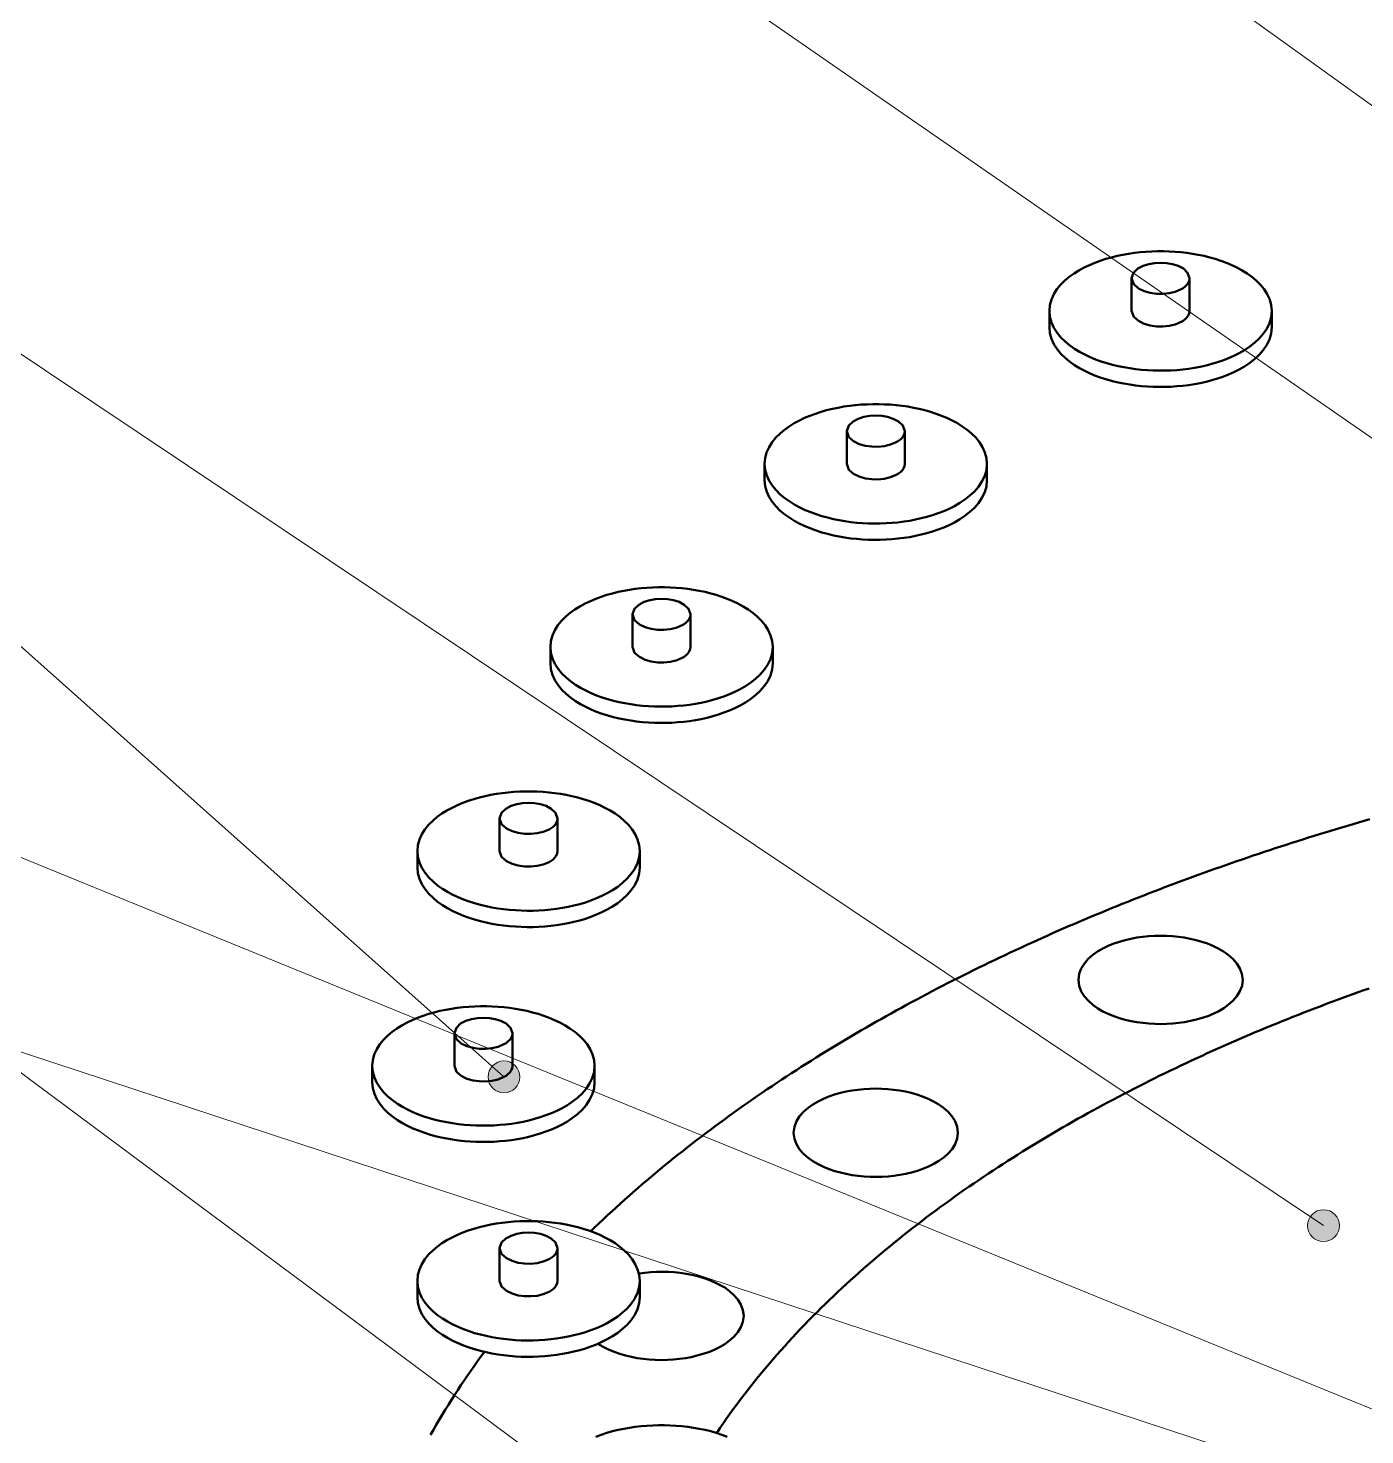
# Model space of a CAD drawing. Header units: millimetres. Extents: x 0 to 841, y 0 to 594.
# Drawn here: x 220.9 to 279.7, y 330.3 to 392.1 of the extents above; entities that cross this region are included whole.
import ezdxf

# ---------------------------------------------------------------- set-up
doc = ezdxf.new("R2010")
doc.units = ezdxf.units.MM
for name, color, linetype, lineweight in [('ACH', 7, 'CONTINUOUS', 13), ('COTA', 7, 'CONTINUOUS', 18), ('VIS', 7, 'CONTINUOUS', 50)]:
    doc.layers.add(name, color=color, linetype=linetype, lineweight=lineweight)

msp = doc.modelspace()

# ---------------------------------------------------------------- hatches: boundary and pattern name
at = {"layer": 'ACH'}
h = msp.add_hatch(color=7, dxfattribs=at)
h.dxf.hatch_style = 1
h.paths.add_polyline_path([(242.552, 346.024), (242.418, 346.435), (242.068, 346.689), (241.635, 346.689), (241.285, 346.435), (241.152, 346.024), (241.285, 345.612), (241.635, 345.358), (242.068, 345.358), (242.418, 345.612)])
h = msp.add_hatch(color=7, dxfattribs=at)
h.dxf.hatch_style = 1
h.paths.add_polyline_path([(278.575, 339.488), (278.441, 339.899), (278.091, 340.153), (277.658, 340.153), (277.308, 339.899), (277.175, 339.488), (277.308, 339.076), (277.658, 338.822), (278.091, 338.822), (278.441, 339.076)])

# ---------------------------------------------------------------- linework, layer by layer
at = {"layer": 'COTA'}
for p, q in [((325.409, 356.009), (73.246, 537.662)), ((309.73, 353.507), (73.288, 517.247)), ((241.852, 346.024), (72.987, 496.388)), ((277.875, 339.488), (73.325, 476.347)), ((262.248, 315.268), (73.211, 455.71)), ((324.508, 313.252), (73.703, 415.631)), ((326.01, 312.445), (73.8, 395.417))]:
    msp.add_line(p, q, dxfattribs=at)
for centre in [(241.852, 346.024), (277.875, 339.488)]:
    msp.add_circle(centre, 0.7, dxfattribs=at)
at = {"layer": 'VIS'}
for points in [[(275.601, 379.69), (275.577, 379.945), (275.51, 380.193), (275.404, 380.426), (275.267, 380.643), (275.104, 380.842), (274.923, 381.023), (274.726, 381.188), (274.517, 381.337), (274.299, 381.473), (274.073, 381.595), (273.842, 381.706), (273.605, 381.805), (273.364, 381.894), (273.12, 381.974), (272.873, 382.044), (272.624, 382.105), (272.372, 382.158), (272.12, 382.203), (271.865, 382.24), (271.61, 382.269), (271.355, 382.291), (271.098, 382.306), (270.842, 382.313), (270.585, 382.313), (270.328, 382.306), (270.072, 382.291), (269.816, 382.269), (269.561, 382.24), (269.307, 382.203), (269.054, 382.158), (268.803, 382.105), (268.553, 382.044), (268.306, 381.974), (268.062, 381.894), (267.821, 381.805), (267.585, 381.706), (267.353, 381.595), (267.127, 381.473), (266.909, 381.337), (266.7, 381.188), (266.504, 381.023), (266.322, 380.842), (266.16, 380.643), (266.022, 380.426), (265.916, 380.193), (265.849, 379.945), (265.826, 379.69)], [(271.988, 381.124), (271.904, 381.368), (271.715, 381.548), (271.483, 381.67), (271.233, 381.749), (270.975, 381.794), (270.713, 381.808), (270.451, 381.794), (270.193, 381.749), (269.943, 381.67), (269.712, 381.548), (269.522, 381.368), (269.438, 381.124)], [(269.438, 381.124), (269.532, 380.867), (269.738, 380.683), (269.988, 380.561), (270.256, 380.485), (270.532, 380.446), (270.81, 380.441), (271.087, 380.469), (271.358, 380.533), (271.615, 380.64)], [(269.438, 381.124), (269.438, 379.69)], [(271.615, 380.64), (271.706, 380.695), (271.792, 380.759), (271.868, 380.834), (271.931, 380.921), (271.973, 381.018), (271.988, 381.124)], [(271.988, 381.124), (271.988, 379.69)], [(265.826, 379.69), (265.849, 379.432), (265.918, 379.181), (266.026, 378.946), (266.166, 378.727), (266.332, 378.527), (266.517, 378.345), (266.717, 378.179), (266.929, 378.029), (267.15, 377.894), (267.379, 377.771), (267.614, 377.661), (267.854, 377.562), (268.098, 377.473), (268.345, 377.394), (268.596, 377.325), (268.848, 377.264), (269.103, 377.212), (269.359, 377.168), (269.616, 377.133), (269.874, 377.105), (270.133, 377.084), (270.392, 377.071), (270.652, 377.066), (270.912, 377.068), (271.171, 377.077), (271.43, 377.094), (271.689, 377.118), (271.946, 377.151), (272.203, 377.191), (272.458, 377.239), (272.712, 377.295), (272.963, 377.36), (273.212, 377.435), (273.458, 377.518), (273.7, 377.613), (273.937, 377.718), (274.169, 377.834)], [(265.826, 379.69), (265.826, 378.973)], [(269.438, 379.69), (269.532, 379.433), (269.738, 379.248), (269.988, 379.127), (270.256, 379.051), (270.532, 379.012), (270.81, 379.007), (271.087, 379.035), (271.358, 379.099), (271.615, 379.206)], [(271.615, 379.206), (271.706, 379.261), (271.792, 379.325), (271.868, 379.4), (271.931, 379.486), (271.973, 379.584), (271.988, 379.69)], [(274.169, 377.834), (274.406, 377.971), (274.633, 378.122), (274.848, 378.291), (275.048, 378.478), (275.227, 378.684), (275.38, 378.91), (275.498, 379.156), (275.574, 379.418), (275.601, 379.69)], [(275.601, 379.69), (275.601, 378.973)], [(265.826, 378.973), (265.849, 378.714), (265.918, 378.464), (266.026, 378.228), (266.166, 378.01), (266.332, 377.81), (266.517, 377.628), (266.717, 377.462), (266.929, 377.312), (267.15, 377.177), (267.379, 377.054), (267.614, 376.944), (267.854, 376.844), (268.098, 376.756), (268.345, 376.677), (268.596, 376.608), (268.848, 376.547), (269.103, 376.495), (269.359, 376.451), (269.616, 376.416), (269.874, 376.388), (270.133, 376.367), (270.392, 376.354), (270.652, 376.349), (270.912, 376.351), (271.171, 376.36), (271.43, 376.377), (271.689, 376.401), (271.946, 376.433), (272.203, 376.473), (272.458, 376.522), (272.712, 376.578), (272.963, 376.643), (273.212, 376.717), (273.458, 376.801), (273.7, 376.895), (273.937, 377), (274.169, 377.117)], [(274.169, 377.117), (274.406, 377.254), (274.633, 377.405), (274.848, 377.574), (275.048, 377.76), (275.227, 377.967), (275.38, 378.193), (275.498, 378.439), (275.574, 378.701), (275.601, 378.973)], [(263.084, 372.969), (263.061, 373.225), (262.993, 373.472), (262.887, 373.706), (262.75, 373.923), (262.588, 374.122), (262.406, 374.303), (262.209, 374.468), (262, 374.617), (261.782, 374.752), (261.557, 374.875), (261.325, 374.986), (261.088, 375.085), (260.847, 375.174), (260.603, 375.253), (260.356, 375.323), (260.107, 375.385), (259.855, 375.438), (259.603, 375.483), (259.349, 375.52), (259.093, 375.549), (258.838, 375.571), (258.581, 375.585), (258.325, 375.593), (258.068, 375.593), (257.811, 375.585), (257.555, 375.571), (257.299, 375.549), (257.044, 375.52), (256.79, 375.483), (256.537, 375.438), (256.286, 375.385), (256.036, 375.323), (255.789, 375.253), (255.545, 375.174), (255.304, 375.085), (255.068, 374.986), (254.836, 374.875), (254.61, 374.752), (254.392, 374.617), (254.183, 374.468), (253.987, 374.303), (253.805, 374.122), (253.643, 373.923), (253.505, 373.706), (253.399, 373.472), (253.332, 373.225), (253.309, 372.969)], [(259.471, 374.404), (259.387, 374.648), (259.198, 374.827), (258.966, 374.949), (258.716, 375.029), (258.458, 375.074), (258.196, 375.088), (257.934, 375.074), (257.676, 375.029), (257.426, 374.949), (257.195, 374.827), (257.005, 374.648), (256.921, 374.404)], [(256.921, 374.404), (257.015, 374.147), (257.222, 373.962), (257.471, 373.841), (257.739, 373.765), (258.015, 373.726), (258.293, 373.721), (258.57, 373.749), (258.841, 373.813), (259.098, 373.92)], [(256.921, 374.404), (256.921, 372.969)], [(259.098, 373.92), (259.19, 373.975), (259.275, 374.039), (259.351, 374.114), (259.414, 374.2), (259.456, 374.298), (259.471, 374.404)], [(259.471, 374.404), (259.471, 372.969)], [(253.309, 372.969), (253.332, 372.711), (253.401, 372.461), (253.509, 372.225), (253.649, 372.007), (253.815, 371.807), (254, 371.624), (254.2, 371.459), (254.412, 371.309), (254.633, 371.173), (254.862, 371.051), (255.097, 370.94), (255.337, 370.841), (255.581, 370.753), (255.829, 370.674), (256.079, 370.604), (256.331, 370.544), (256.586, 370.492), (256.842, 370.448), (257.099, 370.412), (257.357, 370.384), (257.616, 370.364), (257.875, 370.351), (258.135, 370.346), (258.395, 370.348), (258.654, 370.357), (258.913, 370.374), (259.172, 370.398), (259.43, 370.43), (259.686, 370.47), (259.941, 370.518), (260.195, 370.575), (260.446, 370.64), (260.695, 370.714), (260.941, 370.798), (261.183, 370.892), (261.42, 370.997), (261.652, 371.114)], [(253.309, 372.969), (253.309, 372.252)], [(256.921, 372.969), (257.015, 372.712), (257.222, 372.528), (257.471, 372.406), (257.739, 372.33), (258.015, 372.292), (258.293, 372.287), (258.57, 372.315), (258.841, 372.379), (259.098, 372.485)], [(259.098, 372.485), (259.19, 372.54), (259.275, 372.605), (259.351, 372.679), (259.414, 372.766), (259.456, 372.864), (259.471, 372.969)], [(261.652, 371.114), (261.889, 371.25), (262.116, 371.402), (262.331, 371.571), (262.531, 371.757), (262.71, 371.963), (262.863, 372.19), (262.982, 372.436), (263.057, 372.698), (263.084, 372.969)], [(263.084, 372.969), (263.084, 372.252)], [(253.309, 372.252), (253.332, 371.994), (253.401, 371.744), (253.509, 371.508), (253.649, 371.29), (253.815, 371.09), (254, 370.907), (254.2, 370.742), (254.412, 370.592), (254.633, 370.456), (254.862, 370.334), (255.097, 370.223), (255.337, 370.124), (255.581, 370.036), (255.829, 369.957), (256.079, 369.887), (256.331, 369.827), (256.586, 369.775), (256.842, 369.731), (257.099, 369.695), (257.357, 369.667), (257.616, 369.647), (257.875, 369.634), (258.135, 369.629), (258.395, 369.63), (258.654, 369.64), (258.913, 369.657), (259.172, 369.681), (259.43, 369.713), (259.686, 369.753), (259.941, 369.801), (260.195, 369.858), (260.446, 369.923), (260.695, 369.997), (260.941, 370.081), (261.183, 370.175), (261.42, 370.28), (261.652, 370.397)], [(261.652, 370.397), (261.889, 370.533), (262.116, 370.685), (262.331, 370.854), (262.531, 371.04), (262.71, 371.246), (262.863, 371.473), (262.982, 371.719), (263.057, 371.981), (263.084, 372.252)], [(253.666, 364.922), (253.643, 365.178), (253.575, 365.425), (253.469, 365.659), (253.332, 365.876), (253.17, 366.074), (252.988, 366.256), (252.791, 366.42), (252.582, 366.57), (252.364, 366.705), (252.139, 366.828), (251.907, 366.938), (251.67, 367.038), (251.429, 367.127), (251.185, 367.206), (250.938, 367.276), (250.689, 367.338), (250.438, 367.391), (250.185, 367.435), (249.931, 367.472), (249.676, 367.502), (249.42, 367.524), (249.163, 367.538), (248.907, 367.545), (248.65, 367.545), (248.393, 367.538), (248.137, 367.524), (247.881, 367.502), (247.626, 367.472), (247.372, 367.435), (247.119, 367.391), (246.868, 367.338), (246.619, 367.276), (246.372, 367.206), (246.127, 367.127), (245.887, 367.038), (245.65, 366.938), (245.418, 366.828), (245.192, 366.705), (244.974, 366.57), (244.766, 366.42), (244.569, 366.256), (244.387, 366.074), (244.225, 365.876), (244.087, 365.659), (243.981, 365.425), (243.914, 365.178), (243.891, 364.922)], [(250.053, 366.357), (249.97, 366.601), (249.78, 366.78), (249.548, 366.902), (249.299, 366.982), (249.04, 367.026), (248.778, 367.041), (248.517, 367.026), (248.258, 366.982), (248.008, 366.902), (247.777, 366.78), (247.587, 366.601), (247.503, 366.357)], [(247.503, 366.357), (247.597, 366.099), (247.804, 365.915), (248.054, 365.793), (248.321, 365.717), (248.597, 365.679), (248.875, 365.674), (249.152, 365.702), (249.423, 365.766), (249.68, 365.872)], [(247.503, 366.357), (247.503, 364.922)], [(249.68, 365.872), (249.772, 365.927), (249.857, 365.992), (249.933, 366.067), (249.996, 366.153), (250.038, 366.251), (250.053, 366.357)], [(250.053, 366.357), (250.053, 364.922)], [(243.891, 364.922), (243.915, 364.664), (243.983, 364.414), (244.092, 364.178), (244.232, 363.96), (244.397, 363.76), (244.582, 363.577), (244.782, 363.412), (244.994, 363.262), (245.215, 363.126), (245.444, 363.004), (245.679, 362.893), (245.919, 362.794), (246.163, 362.705), (246.411, 362.627), (246.661, 362.557), (246.913, 362.497), (247.168, 362.445), (247.424, 362.401), (247.681, 362.365), (247.939, 362.337), (248.198, 362.317), (248.458, 362.304), (248.717, 362.298), (248.977, 362.3), (249.236, 362.31), (249.495, 362.327), (249.754, 362.351), (250.012, 362.383), (250.268, 362.423), (250.523, 362.471), (250.777, 362.528), (251.028, 362.593), (251.277, 362.667), (251.523, 362.751), (251.765, 362.845), (252.002, 362.95), (252.234, 363.067)], [(243.891, 364.922), (243.891, 364.205)], [(247.503, 364.922), (247.597, 364.665), (247.804, 364.481), (248.054, 364.359), (248.321, 364.283), (248.597, 364.245), (248.875, 364.24), (249.152, 364.268), (249.423, 364.332), (249.68, 364.438)], [(249.68, 364.438), (249.772, 364.493), (249.857, 364.557), (249.933, 364.632), (249.996, 364.719), (250.038, 364.817), (250.053, 364.922)], [(252.234, 363.067), (252.471, 363.203), (252.698, 363.355), (252.914, 363.523), (253.113, 363.71), (253.292, 363.916), (253.445, 364.143), (253.564, 364.389), (253.64, 364.651), (253.666, 364.922)], [(253.666, 364.922), (253.666, 364.205)], [(243.891, 364.205), (243.915, 363.947), (243.983, 363.697), (244.092, 363.461), (244.232, 363.243), (244.397, 363.042), (244.582, 362.86), (244.782, 362.695), (244.994, 362.545), (245.215, 362.409), (245.444, 362.287), (245.679, 362.176), (245.919, 362.077), (246.163, 361.988), (246.411, 361.91), (246.661, 361.84), (246.913, 361.78), (247.168, 361.728), (247.424, 361.684), (247.681, 361.648), (247.939, 361.62), (248.198, 361.6), (248.458, 361.587), (248.717, 361.581), (248.977, 361.583), (249.236, 361.593), (249.495, 361.61), (249.754, 361.634), (250.012, 361.666), (250.268, 361.706), (250.523, 361.754), (250.777, 361.811), (251.028, 361.876), (251.277, 361.95), (251.523, 362.034), (251.765, 362.128), (252.002, 362.233), (252.234, 362.35)], [(252.234, 362.35), (252.471, 362.486), (252.698, 362.638), (252.914, 362.806), (253.113, 362.993), (253.292, 363.199), (253.445, 363.425), (253.564, 363.671), (253.64, 363.934), (253.666, 364.205)], [(247.819, 355.952), (247.796, 356.207), (247.729, 356.455), (247.623, 356.688), (247.486, 356.905), (247.323, 357.104), (247.142, 357.285), (246.945, 357.45), (246.736, 357.599), (246.518, 357.735), (246.292, 357.857), (246.06, 357.968), (245.824, 358.067), (245.583, 358.156), (245.339, 358.236), (245.092, 358.306), (244.842, 358.367), (244.591, 358.42), (244.338, 358.465), (244.084, 358.502), (243.829, 358.531), (243.573, 358.553), (243.317, 358.568), (243.06, 358.575), (242.804, 358.575), (242.547, 358.568), (242.291, 358.553), (242.035, 358.531), (241.78, 358.502), (241.526, 358.465), (241.273, 358.42), (241.021, 358.367), (240.772, 358.306), (240.525, 358.236), (240.281, 358.156), (240.04, 358.067), (239.803, 357.968), (239.572, 357.857), (239.346, 357.735), (239.128, 357.599), (238.919, 357.45), (238.722, 357.285), (238.541, 357.104), (238.378, 356.905), (238.241, 356.688), (238.135, 356.455), (238.068, 356.207), (238.044, 355.952)], [(244.207, 357.386), (244.123, 357.63), (243.934, 357.81), (243.702, 357.932), (243.452, 358.011), (243.194, 358.056), (242.932, 358.07), (242.67, 358.056), (242.412, 358.011), (242.162, 357.932), (241.93, 357.81), (241.741, 357.63), (241.657, 357.386)], [(241.657, 357.386), (241.75, 357.129), (241.957, 356.945), (242.207, 356.823), (242.475, 356.747), (242.751, 356.708), (243.029, 356.703), (243.306, 356.731), (243.577, 356.795), (243.834, 356.902)], [(241.657, 357.386), (241.657, 355.952)], [(243.834, 356.902), (243.925, 356.957), (244.011, 357.021), (244.087, 357.096), (244.149, 357.183), (244.192, 357.28), (244.207, 357.386)], [(244.207, 357.386), (244.207, 355.952)], [(279.91, 357.348), (279.664, 357.277), (279.419, 357.206), (279.174, 357.134), (278.928, 357.061), (278.683, 356.989), (278.439, 356.915), (278.194, 356.841), (277.949, 356.767), (277.705, 356.692), (277.461, 356.616), (277.217, 356.54), (276.973, 356.464), (276.729, 356.387), (276.486, 356.309), (276.242, 356.231), (275.999, 356.152), (275.756, 356.073), (275.513, 355.993), (275.27, 355.913), (275.028, 355.832), (274.786, 355.75), (274.543, 355.668), (274.301, 355.586), (274.06, 355.503), (273.818, 355.419), (273.577, 355.335), (273.336, 355.25), (273.095, 355.165), (272.854, 355.079), (272.613, 354.993), (272.373, 354.906), (272.133, 354.818), (271.893, 354.73), (271.653, 354.641), (271.413, 354.552), (271.174, 354.462), (270.935, 354.372), (270.696, 354.281), (270.458, 354.189), (270.219, 354.097), (269.981, 354.004), (269.743, 353.911), (269.505, 353.817), (269.268, 353.723), (269.03, 353.628), (268.793, 353.532), (268.557, 353.436), (268.32, 353.339), (268.084, 353.241), (267.848, 353.143), (267.612, 353.044), (267.376, 352.945), (267.141, 352.845), (266.906, 352.744), (266.671, 352.643), (266.437, 352.541), (266.203, 352.439), (265.969, 352.336), (265.735, 352.232), (265.502, 352.128), (265.268, 352.023), (265.036, 351.917), (264.803, 351.811), (264.571, 351.704), (264.339, 351.597), (264.107, 351.489), (263.876, 351.38), (263.645, 351.271), (263.414, 351.16), (263.184, 351.05), (262.954, 350.938), (262.724, 350.826), (262.495, 350.713), (262.266, 350.6), (262.037, 350.486), (261.808, 350.371), (261.58, 350.256), (261.353, 350.14), (261.125, 350.023), (260.898, 349.905), (260.672, 349.787), (260.445, 349.668), (260.219, 349.549), (259.994, 349.428), (259.769, 349.307), (259.544, 349.186), (259.319, 349.063), (259.095, 348.94), (258.872, 348.817), (258.648, 348.692), (258.426, 348.567), (258.203, 348.441), (257.981, 348.314), (257.759, 348.187), (257.538, 348.059), (257.318, 347.93), (257.097, 347.8), (256.877, 347.67), (256.658, 347.538), (256.439, 347.407), (256.22, 347.274), (256.002, 347.14), (255.785, 347.006), (255.568, 346.871), (255.351, 346.736), (255.135, 346.599), (254.919, 346.462), (254.704, 346.324), (254.489, 346.185), (254.275, 346.045), (254.062, 345.905), (253.849, 345.764), (253.636, 345.622), (253.424, 345.479), (253.213, 345.335), (253.002, 345.191), (252.791, 345.046), (252.582, 344.9), (252.372, 344.753), (252.164, 344.605), (251.956, 344.456), (251.748, 344.307), (251.541, 344.157), (251.335, 344.006), (251.13, 343.854), (250.925, 343.701), (250.72, 343.547), (250.517, 343.393), (250.314, 343.237), (250.111, 343.081), (249.91, 342.924), (249.709, 342.766), (249.509, 342.607), (249.309, 342.448), (249.11, 342.287), (248.912, 342.125), (248.715, 341.963), (248.518, 341.8), (248.322, 341.635), (248.127, 341.47), (247.933, 341.304), (247.739, 341.137), (247.546, 340.969), (247.354, 340.801), (247.163, 340.631), (246.973, 340.46), (246.783, 340.288), (246.595, 340.116), (246.407, 339.942), (246.22, 339.768), (246.034, 339.593), (245.849, 339.416), (245.665, 339.239)], [(238.044, 355.952), (238.068, 355.694), (238.137, 355.443), (238.245, 355.208), (238.385, 354.989), (238.55, 354.789), (238.735, 354.607), (238.935, 354.441), (239.147, 354.291), (239.369, 354.156), (239.598, 354.033), (239.833, 353.923), (240.073, 353.824), (240.317, 353.735), (240.564, 353.656), (240.814, 353.587), (241.067, 353.526), (241.321, 353.474), (241.577, 353.43), (241.835, 353.395), (242.093, 353.367), (242.352, 353.346), (242.611, 353.333), (242.871, 353.328), (243.13, 353.33), (243.39, 353.339), (243.649, 353.356), (243.908, 353.38), (244.165, 353.413), (244.422, 353.453), (244.677, 353.501), (244.93, 353.557), (245.182, 353.622), (245.431, 353.697), (245.676, 353.78), (245.918, 353.875), (246.156, 353.98), (246.388, 354.096)], [(238.044, 355.952), (238.044, 355.235)], [(241.657, 355.952), (241.75, 355.695), (241.957, 355.51), (242.207, 355.389), (242.475, 355.313), (242.751, 355.274), (243.029, 355.269), (243.306, 355.297), (243.577, 355.361), (243.834, 355.468)], [(243.834, 355.468), (243.925, 355.523), (244.011, 355.587), (244.087, 355.662), (244.149, 355.748), (244.192, 355.846), (244.207, 355.952)], [(246.388, 354.096), (246.625, 354.233), (246.852, 354.384), (247.067, 354.553), (247.267, 354.739), (247.446, 354.946), (247.599, 355.172), (247.717, 355.418), (247.793, 355.68), (247.819, 355.952)], [(247.819, 355.952), (247.819, 355.235)], [(238.044, 355.235), (238.068, 354.976), (238.137, 354.726), (238.245, 354.49), (238.385, 354.272), (238.55, 354.072), (238.735, 353.89), (238.935, 353.724), (239.147, 353.574), (239.369, 353.439), (239.598, 353.316), (239.833, 353.206), (240.073, 353.106), (240.317, 353.018), (240.564, 352.939), (240.814, 352.87), (241.067, 352.809), (241.321, 352.757), (241.577, 352.713), (241.835, 352.678), (242.093, 352.65), (242.352, 352.629), (242.611, 352.616), (242.871, 352.611), (243.13, 352.613), (243.39, 352.622), (243.649, 352.639), (243.908, 352.663), (244.165, 352.695), (244.422, 352.735), (244.677, 352.784), (244.93, 352.84), (245.182, 352.905), (245.431, 352.979), (245.676, 353.063), (245.918, 353.157), (246.156, 353.262), (246.388, 353.379)], [(246.388, 353.379), (246.625, 353.516), (246.852, 353.667), (247.067, 353.836), (247.267, 354.022), (247.446, 354.229), (247.599, 354.455), (247.717, 354.701), (247.793, 354.963), (247.819, 355.235)], [(267.101, 350.289), (267.133, 350.548), (267.225, 350.793), (267.364, 351.016), (267.537, 351.213), (267.734, 351.386), (267.948, 351.537), (268.175, 351.669), (268.411, 351.783), (268.654, 351.882), (268.902, 351.967), (269.155, 352.038), (269.41, 352.098), (269.668, 352.145), (269.928, 352.182), (270.189, 352.208), (270.451, 352.223), (270.713, 352.228), (270.975, 352.223), (271.237, 352.208), (271.498, 352.182), (271.758, 352.145), (272.016, 352.098), (272.272, 352.038), (272.524, 351.967), (272.772, 351.882), (273.015, 351.783), (273.251, 351.669), (273.478, 351.537), (273.692, 351.386), (273.889, 351.213), (274.062, 351.016), (274.201, 350.793), (274.293, 350.548), (274.326, 350.289)], [(274.326, 350.289), (274.293, 350.548), (274.201, 350.793), (274.062, 351.016), (273.889, 351.213), (273.692, 351.386), (273.478, 351.537), (273.251, 351.669), (273.015, 351.783), (272.772, 351.882), (272.524, 351.967), (272.272, 352.038), (272.016, 352.098), (271.758, 352.145), (271.498, 352.182), (271.237, 352.208), (270.975, 352.223), (270.713, 352.228), (270.451, 352.223), (270.189, 352.208), (269.928, 352.182), (269.668, 352.145), (269.41, 352.098), (269.155, 352.038), (268.902, 351.967), (268.654, 351.882), (268.411, 351.783), (268.175, 351.669), (267.948, 351.537), (267.734, 351.386), (267.537, 351.213), (267.364, 351.016), (267.225, 350.793), (267.133, 350.548), (267.101, 350.289)], [(273.268, 348.917), (273.032, 348.801), (272.788, 348.701), (272.54, 348.615), (272.287, 348.543), (272.031, 348.483), (271.772, 348.434), (271.512, 348.397), (271.25, 348.371), (270.988, 348.355), (270.725, 348.349), (270.462, 348.354), (270.199, 348.369), (269.937, 348.394), (269.677, 348.431), (269.418, 348.478), (269.162, 348.537), (268.909, 348.608), (268.66, 348.693), (268.416, 348.792), (268.179, 348.906), (267.952, 349.038), (267.737, 349.189), (267.539, 349.363), (267.365, 349.56), (267.226, 349.783), (267.133, 350.028), (267.101, 350.289)], [(267.101, 350.289), (267.133, 350.028), (267.226, 349.783), (267.365, 349.56), (267.539, 349.363), (267.737, 349.189), (267.952, 349.038), (268.179, 348.906), (268.416, 348.792), (268.66, 348.693), (268.909, 348.608), (269.162, 348.537), (269.418, 348.478), (269.677, 348.431), (269.937, 348.394), (270.199, 348.369), (270.462, 348.354), (270.725, 348.349), (270.988, 348.355), (271.25, 348.371), (271.512, 348.397), (271.772, 348.434), (272.031, 348.483), (272.287, 348.543), (272.54, 348.615), (272.788, 348.701), (273.032, 348.801), (273.268, 348.917)], [(267.101, 350.289), (267.101, 350.289)], [(274.326, 350.289), (274.294, 350.031), (274.203, 349.788), (274.067, 349.568), (273.897, 349.372), (273.703, 349.2), (273.491, 349.049), (273.268, 348.917)], [(273.268, 348.917), (273.491, 349.049), (273.703, 349.2), (273.897, 349.372), (274.067, 349.568), (274.203, 349.788), (274.294, 350.031), (274.326, 350.289)], [(279.885, 349.916), (279.644, 349.831), (279.403, 349.745), (279.162, 349.658), (278.922, 349.571), (278.682, 349.483), (278.442, 349.394), (278.203, 349.305), (277.963, 349.215), (277.724, 349.124), (277.485, 349.033), (277.247, 348.941), (277.009, 348.848), (276.771, 348.755), (276.533, 348.661), (276.295, 348.566), (276.058, 348.471), (275.821, 348.375), (275.585, 348.278), (275.348, 348.181), (275.112, 348.083), (274.877, 347.984), (274.641, 347.884), (274.406, 347.784), (274.171, 347.683), (273.937, 347.581), (273.702, 347.478), (273.468, 347.375), (273.235, 347.271), (273.002, 347.167), (272.769, 347.061), (272.536, 346.955), (272.304, 346.848), (272.072, 346.741), (271.84, 346.632), (271.609, 346.523), (271.378, 346.413), (271.148, 346.302), (270.918, 346.191), (270.688, 346.079), (270.459, 345.966), (270.23, 345.852), (270.001, 345.737), (269.773, 345.622), (269.545, 345.506), (269.318, 345.389), (269.091, 345.271), (268.865, 345.153), (268.639, 345.033), (268.413, 344.913), (268.188, 344.792), (267.963, 344.67), (267.739, 344.548), (267.515, 344.424), (267.291, 344.3), (267.068, 344.175), (266.846, 344.049), (266.624, 343.922), (266.402, 343.795), (266.181, 343.666), (265.961, 343.537), (265.741, 343.406), (265.521, 343.275), (265.302, 343.143), (265.084, 343.01), (264.866, 342.877), (264.649, 342.742), (264.432, 342.606), (264.216, 342.47), (264, 342.333), (263.785, 342.194), (263.571, 342.055), (263.357, 341.915), (263.144, 341.774), (262.931, 341.632), (262.719, 341.489), (262.508, 341.346), (262.297, 341.201), (262.087, 341.055), (261.877, 340.908), (261.669, 340.761), (261.461, 340.612), (261.253, 340.463), (261.047, 340.312), (260.841, 340.16), (260.636, 340.008), (260.431, 339.854), (260.228, 339.7), (260.025, 339.544), (259.823, 339.388), (259.621, 339.23), (259.421, 339.072), (259.221, 338.912), (259.022, 338.751), (258.824, 338.59), (258.627, 338.427), (258.431, 338.263), (258.235, 338.098), (258.041, 337.932), (257.847, 337.766), (257.654, 337.597), (257.463, 337.428), (257.272, 337.258), (257.082, 337.087), (256.893, 336.915), (256.705, 336.741), (256.519, 336.566), (256.333, 336.391), (256.148, 336.214), (255.965, 336.036), (255.782, 335.857), (255.601, 335.677), (255.421, 335.496), (255.242, 335.313), (255.064, 335.129), (254.887, 334.945), (254.711, 334.759), (254.537, 334.572), (254.364, 334.384), (254.192, 334.194), (254.022, 334.004), (253.853, 333.812), (253.685, 333.619), (253.519, 333.425), (253.353, 333.23), (253.19, 333.033), (253.028, 332.836), (252.867, 332.637), (252.708, 332.437), (252.55, 332.236), (252.394, 332.034), (252.239, 331.83), (252.086, 331.625), (251.934, 331.419), (251.784, 331.212), (251.636, 331.004), (251.49, 330.794), (251.345, 330.584), (251.202, 330.372)], [(279.885, 349.916), (279.644, 349.831), (279.403, 349.745), (279.162, 349.658), (278.922, 349.571), (278.682, 349.483), (278.442, 349.394), (278.203, 349.305), (277.963, 349.215), (277.724, 349.124), (277.485, 349.033), (277.247, 348.941), (277.009, 348.848), (276.771, 348.755), (276.533, 348.661), (276.295, 348.566), (276.058, 348.471), (275.821, 348.375), (275.585, 348.278), (275.348, 348.181), (275.112, 348.083), (274.877, 347.984), (274.641, 347.884), (274.406, 347.784), (274.171, 347.683), (273.937, 347.581), (273.702, 347.478), (273.468, 347.375), (273.235, 347.271), (273.002, 347.167), (272.769, 347.061), (272.536, 346.955), (272.304, 346.848), (272.072, 346.741), (271.84, 346.632), (271.609, 346.523), (271.378, 346.413), (271.148, 346.302), (270.918, 346.191), (270.688, 346.079), (270.459, 345.966), (270.23, 345.852), (270.001, 345.737), (269.773, 345.622), (269.545, 345.506), (269.318, 345.389), (269.091, 345.271), (268.865, 345.153), (268.639, 345.033), (268.413, 344.913), (268.188, 344.792), (267.963, 344.67), (267.739, 344.548), (267.515, 344.424), (267.291, 344.3), (267.068, 344.175), (266.846, 344.049), (266.624, 343.922), (266.402, 343.795), (266.181, 343.666), (265.961, 343.537), (265.741, 343.406), (265.521, 343.275), (265.302, 343.143), (265.084, 343.01), (264.866, 342.877), (264.649, 342.742), (264.432, 342.606), (264.216, 342.47), (264, 342.333), (263.785, 342.194), (263.571, 342.055), (263.357, 341.915), (263.144, 341.774), (262.931, 341.632), (262.719, 341.489), (262.508, 341.346), (262.297, 341.201), (262.087, 341.055), (261.877, 340.908), (261.669, 340.761), (261.461, 340.612), (261.253, 340.463), (261.047, 340.312), (260.841, 340.16), (260.636, 340.008), (260.431, 339.854), (260.228, 339.7), (260.025, 339.544), (259.823, 339.388), (259.621, 339.23), (259.421, 339.072), (259.221, 338.912), (259.022, 338.751), (258.824, 338.59), (258.627, 338.427), (258.431, 338.263), (258.235, 338.098), (258.041, 337.932), (257.847, 337.766), (257.654, 337.597), (257.463, 337.428), (257.272, 337.258), (257.082, 337.087), (256.893, 336.915), (256.705, 336.741), (256.519, 336.566), (256.333, 336.391), (256.148, 336.214), (255.965, 336.036), (255.782, 335.857), (255.601, 335.677), (255.421, 335.496), (255.242, 335.313), (255.064, 335.129), (254.887, 334.945), (254.711, 334.759), (254.537, 334.572), (254.364, 334.384), (254.192, 334.194), (254.022, 334.004), (253.853, 333.812), (253.685, 333.619), (253.519, 333.425), (253.353, 333.23), (253.19, 333.033), (253.028, 332.836), (252.867, 332.637), (252.708, 332.437), (252.55, 332.236), (252.394, 332.034), (252.239, 331.83), (252.086, 331.625), (251.934, 331.419), (251.784, 331.212), (251.636, 331.004), (251.49, 330.794), (251.345, 330.584), (251.202, 330.372)], [(245.837, 346.508), (245.814, 346.763), (245.747, 347.01), (245.641, 347.244), (245.504, 347.461), (245.341, 347.66), (245.16, 347.841), (244.963, 348.006), (244.754, 348.155), (244.536, 348.291), (244.31, 348.413), (244.079, 348.524), (243.842, 348.623), (243.601, 348.712), (243.357, 348.791), (243.11, 348.862), (242.86, 348.923), (242.609, 348.976), (242.356, 349.021), (242.102, 349.058), (241.847, 349.087), (241.591, 349.109), (241.335, 349.124), (241.078, 349.131), (240.822, 349.131), (240.565, 349.124), (240.309, 349.109), (240.053, 349.087), (239.798, 349.058), (239.544, 349.021), (239.291, 348.976), (239.04, 348.923), (238.79, 348.862), (238.543, 348.791), (238.299, 348.712), (238.058, 348.623), (237.821, 348.524), (237.59, 348.413), (237.364, 348.291), (237.146, 348.155), (236.937, 348.006), (236.74, 347.841), (236.559, 347.66), (236.396, 347.461), (236.259, 347.244), (236.153, 347.01), (236.086, 346.763), (236.062, 346.508)], [(242.225, 347.942), (242.141, 348.186), (241.952, 348.365), (241.72, 348.487), (241.47, 348.567), (241.212, 348.612), (240.95, 348.626), (240.688, 348.612), (240.43, 348.567), (240.18, 348.487), (239.948, 348.365), (239.759, 348.186), (239.675, 347.942)], [(239.675, 347.942), (239.768, 347.685), (239.975, 347.5), (240.225, 347.379), (240.493, 347.303), (240.769, 347.264), (241.047, 347.259), (241.324, 347.287), (241.595, 347.351), (241.852, 347.458)], [(239.675, 347.942), (239.675, 346.508)], [(241.852, 347.458), (241.943, 347.513), (242.029, 347.577), (242.105, 347.652), (242.167, 347.738), (242.21, 347.836), (242.225, 347.942)], [(242.225, 347.942), (242.225, 346.508)], [(236.062, 346.508), (236.086, 346.249), (236.155, 345.999), (236.263, 345.763), (236.403, 345.545), (236.569, 345.345), (236.753, 345.163), (236.953, 344.997), (237.165, 344.847), (237.387, 344.712), (237.616, 344.589), (237.851, 344.479), (238.091, 344.379), (238.335, 344.291), (238.582, 344.212), (238.833, 344.143), (239.085, 344.082), (239.34, 344.03), (239.595, 343.986), (239.853, 343.951), (240.111, 343.923), (240.37, 343.902), (240.629, 343.889), (240.889, 343.884), (241.148, 343.886), (241.408, 343.895), (241.667, 343.912), (241.926, 343.936), (242.183, 343.968), (242.44, 344.008), (242.695, 344.057), (242.949, 344.113), (243.2, 344.178), (243.449, 344.252), (243.694, 344.336), (243.937, 344.43), (244.174, 344.535), (244.406, 344.652)], [(236.062, 346.508), (236.062, 345.791)], [(239.675, 346.508), (239.768, 346.25), (239.975, 346.066), (240.225, 345.944), (240.493, 345.869), (240.769, 345.83), (241.047, 345.825), (241.324, 345.853), (241.595, 345.917), (241.852, 346.024)], [(241.852, 346.024), (241.943, 346.078), (242.029, 346.143), (242.105, 346.218), (242.167, 346.304), (242.21, 346.402), (242.225, 346.508)], [(244.406, 344.652), (244.643, 344.789), (244.87, 344.94), (245.085, 345.109), (245.285, 345.295), (245.464, 345.501), (245.617, 345.728), (245.735, 345.974), (245.811, 346.236), (245.837, 346.508)], [(245.837, 346.508), (245.837, 345.791)], [(236.062, 345.791), (236.086, 345.532), (236.155, 345.282), (236.263, 345.046), (236.403, 344.828), (236.569, 344.628), (236.753, 344.445), (236.953, 344.28), (237.165, 344.13), (237.387, 343.994), (237.616, 343.872), (237.851, 343.761), (238.091, 343.662), (238.335, 343.574), (238.582, 343.495), (238.833, 343.425), (239.085, 343.365), (239.34, 343.313), (239.595, 343.269), (239.853, 343.233), (240.111, 343.205), (240.37, 343.185), (240.629, 343.172), (240.889, 343.167), (241.148, 343.169), (241.408, 343.178), (241.667, 343.195), (241.926, 343.219), (242.183, 343.251), (242.44, 343.291), (242.695, 343.339), (242.949, 343.396), (243.2, 343.461), (243.449, 343.535), (243.694, 343.619), (243.937, 343.713), (244.174, 343.818), (244.406, 343.935)], [(244.406, 343.935), (244.643, 344.071), (244.87, 344.223), (245.085, 344.392), (245.285, 344.578), (245.464, 344.784), (245.617, 345.011), (245.735, 345.257), (245.811, 345.519), (245.837, 345.791)], [(254.584, 343.568), (254.616, 343.828), (254.708, 344.073), (254.847, 344.295), (255.02, 344.492), (255.217, 344.665), (255.431, 344.817), (255.658, 344.948), (255.894, 345.063), (256.137, 345.162), (256.385, 345.247), (256.638, 345.318), (256.893, 345.377), (257.151, 345.425), (257.411, 345.461), (257.672, 345.487), (257.934, 345.503), (258.196, 345.508), (258.459, 345.503), (258.72, 345.487), (258.981, 345.461), (259.241, 345.425), (259.499, 345.377), (259.755, 345.318), (260.007, 345.247), (260.255, 345.162), (260.498, 345.063), (260.734, 344.948), (260.961, 344.817), (261.175, 344.665), (261.372, 344.492), (261.545, 344.295), (261.684, 344.073), (261.776, 343.828), (261.809, 343.568)], [(261.809, 343.568), (261.776, 343.828), (261.684, 344.073), (261.545, 344.295), (261.372, 344.492), (261.175, 344.665), (260.961, 344.817), (260.734, 344.948), (260.498, 345.063), (260.255, 345.162), (260.007, 345.247), (259.755, 345.318), (259.499, 345.377), (259.241, 345.425), (258.981, 345.461), (258.72, 345.487), (258.459, 345.503), (258.196, 345.508), (257.934, 345.503), (257.672, 345.487), (257.411, 345.461), (257.151, 345.425), (256.893, 345.377), (256.638, 345.318), (256.385, 345.247), (256.137, 345.162), (255.894, 345.063), (255.658, 344.948), (255.431, 344.817), (255.217, 344.665), (255.02, 344.492), (254.847, 344.295), (254.708, 344.073), (254.616, 343.828), (254.584, 343.568)], [(260.751, 342.197), (260.515, 342.081), (260.271, 341.981), (260.023, 341.895), (259.77, 341.823), (259.514, 341.762), (259.255, 341.714), (258.995, 341.677), (258.733, 341.65), (258.471, 341.634), (258.208, 341.629), (257.945, 341.633), (257.682, 341.649), (257.42, 341.674), (257.16, 341.71), (256.901, 341.758), (256.645, 341.817), (256.392, 341.888), (256.143, 341.973), (255.899, 342.071), (255.662, 342.186), (255.435, 342.318), (255.22, 342.469), (255.022, 342.642), (254.848, 342.84), (254.709, 343.062), (254.616, 343.308), (254.584, 343.568)], [(254.584, 343.568), (254.616, 343.308), (254.709, 343.062), (254.848, 342.84), (255.022, 342.642), (255.22, 342.469), (255.435, 342.318), (255.662, 342.186), (255.899, 342.071), (256.143, 341.973), (256.392, 341.888), (256.645, 341.817), (256.901, 341.758), (257.16, 341.71), (257.42, 341.674), (257.682, 341.649), (257.945, 341.633), (258.208, 341.629), (258.471, 341.634), (258.733, 341.65), (258.995, 341.677), (259.255, 341.714), (259.514, 341.762), (259.77, 341.823), (260.023, 341.895), (260.271, 341.981), (260.515, 342.081), (260.751, 342.197)], [(254.584, 343.568), (254.584, 343.568)], [(261.809, 343.568), (261.777, 343.311), (261.687, 343.068), (261.55, 342.848), (261.38, 342.652), (261.186, 342.479), (260.974, 342.329), (260.751, 342.197)], [(260.751, 342.197), (260.974, 342.329), (261.186, 342.479), (261.38, 342.652), (261.55, 342.848), (261.687, 343.068), (261.777, 343.311), (261.809, 343.568)], [(247.819, 337.063), (247.796, 337.319), (247.729, 337.566), (247.623, 337.8), (247.486, 338.017), (247.323, 338.215), (247.142, 338.397), (246.945, 338.562), (246.736, 338.711), (246.518, 338.846), (246.292, 338.969), (246.06, 339.08), (245.824, 339.179), (245.583, 339.268), (245.339, 339.347), (245.092, 339.417), (244.842, 339.479), (244.591, 339.532), (244.338, 339.577), (244.084, 339.614), (243.829, 339.643), (243.573, 339.665), (243.317, 339.679), (243.06, 339.687), (242.804, 339.687), (242.547, 339.679), (242.291, 339.665), (242.035, 339.643), (241.78, 339.614), (241.526, 339.577), (241.273, 339.532), (241.021, 339.479), (240.772, 339.417), (240.525, 339.347), (240.281, 339.268), (240.04, 339.179), (239.803, 339.08), (239.572, 338.969), (239.346, 338.846), (239.128, 338.711), (238.919, 338.562), (238.722, 338.397), (238.541, 338.215), (238.378, 338.017), (238.241, 337.8), (238.135, 337.566), (238.068, 337.319), (238.044, 337.063)], [(244.207, 338.498), (244.123, 338.742), (243.934, 338.921), (243.702, 339.043), (243.452, 339.123), (243.194, 339.168), (242.932, 339.182), (242.67, 339.168), (242.412, 339.123), (242.162, 339.043), (241.93, 338.921), (241.741, 338.742), (241.657, 338.498)], [(241.657, 338.498), (241.75, 338.241), (241.957, 338.056), (242.207, 337.934), (242.475, 337.859), (242.751, 337.82), (243.029, 337.815), (243.306, 337.843), (243.577, 337.907), (243.834, 338.014)], [(241.657, 338.498), (241.657, 337.063)], [(243.834, 338.014), (243.925, 338.069), (244.011, 338.133), (244.087, 338.208), (244.149, 338.294), (244.192, 338.392), (244.207, 338.498)], [(244.207, 338.498), (244.207, 337.063)], [(238.044, 337.063), (238.068, 336.805), (238.137, 336.555), (238.245, 336.319), (238.385, 336.101), (238.55, 335.901), (238.735, 335.718), (238.935, 335.553), (239.147, 335.403), (239.369, 335.267), (239.598, 335.145), (239.833, 335.034), (240.073, 334.935), (240.317, 334.847), (240.564, 334.768), (240.814, 334.698), (241.067, 334.638), (241.321, 334.586), (241.577, 334.542), (241.835, 334.506), (242.093, 334.478), (242.352, 334.458), (242.611, 334.445), (242.871, 334.44), (243.13, 334.442), (243.39, 334.451), (243.649, 334.468), (243.908, 334.492), (244.165, 334.524), (244.422, 334.564), (244.677, 334.612), (244.93, 334.669), (245.182, 334.734), (245.431, 334.808), (245.676, 334.892), (245.918, 334.986), (246.156, 335.091), (246.388, 335.208)], [(238.044, 337.063), (238.044, 336.346)], [(241.657, 337.063), (241.75, 336.806), (241.957, 336.622), (242.207, 336.5), (242.475, 336.424), (242.751, 336.386), (243.029, 336.381), (243.306, 336.409), (243.577, 336.473), (243.834, 336.579)], [(243.834, 336.579), (243.925, 336.634), (244.011, 336.699), (244.087, 336.773), (244.149, 336.86), (244.192, 336.958), (244.207, 337.063)], [(246.388, 335.208), (246.625, 335.344), (246.852, 335.496), (247.067, 335.665), (247.267, 335.851), (247.446, 336.057), (247.599, 336.284), (247.717, 336.53), (247.793, 336.792), (247.819, 337.063)], [(247.783, 337.386), (248.04, 337.42), (248.299, 337.444), (248.559, 337.457), (248.819, 337.461), (249.079, 337.454), (249.338, 337.437), (249.597, 337.41), (249.854, 337.373), (250.109, 337.324), (250.362, 337.264), (250.612, 337.192), (250.858, 337.107), (251.098, 337.008), (251.331, 336.893), (251.555, 336.762), (251.767, 336.611), (251.961, 336.438), (252.132, 336.242), (252.269, 336.022), (252.359, 335.779), (252.391, 335.521)], [(252.391, 335.521), (252.359, 335.779), (252.269, 336.022), (252.132, 336.242), (251.961, 336.438), (251.767, 336.611), (251.555, 336.762), (251.331, 336.893), (251.098, 337.008), (250.858, 337.107), (250.612, 337.192), (250.362, 337.264), (250.109, 337.324), (249.854, 337.373), (249.597, 337.41), (249.338, 337.437), (249.079, 337.454), (248.819, 337.461), (248.559, 337.457), (248.299, 337.444), (248.04, 337.42), (247.783, 337.386)], [(247.819, 337.063), (247.819, 336.346)], [(238.044, 336.346), (238.068, 336.088), (238.137, 335.838), (238.245, 335.602), (238.385, 335.384), (238.55, 335.184), (238.735, 335.001), (238.935, 334.836), (239.147, 334.686), (239.369, 334.55), (239.598, 334.428), (239.833, 334.317), (240.073, 334.218), (240.317, 334.13), (240.564, 334.051), (240.814, 333.981), (241.067, 333.921), (241.321, 333.869), (241.577, 333.825), (241.835, 333.789), (242.093, 333.761), (242.352, 333.741), (242.611, 333.728), (242.871, 333.723), (243.13, 333.724), (243.39, 333.734), (243.649, 333.751), (243.908, 333.775), (244.165, 333.807), (244.422, 333.847), (244.677, 333.895), (244.93, 333.952), (245.182, 334.017), (245.431, 334.091), (245.676, 334.175), (245.918, 334.269), (246.156, 334.374), (246.388, 334.491)], [(246.388, 334.491), (246.625, 334.627), (246.852, 334.779), (247.067, 334.948), (247.267, 335.134), (247.446, 335.34), (247.599, 335.567), (247.717, 335.813), (247.793, 336.075), (247.819, 336.346)], [(252.391, 335.521), (252.359, 335.264), (252.269, 335.021), (252.132, 334.8), (251.962, 334.605), (251.768, 334.432), (251.557, 334.281), (251.333, 334.15)], [(251.333, 334.15), (251.557, 334.281), (251.768, 334.432), (251.962, 334.605), (252.132, 334.8), (252.269, 335.021), (252.359, 335.264), (252.391, 335.521)], [(240.992, 333.938), (240.841, 333.731), (240.691, 333.524), (240.542, 333.315), (240.395, 333.106), (240.249, 332.895), (240.105, 332.684), (239.962, 332.471), (239.821, 332.258), (239.682, 332.043), (239.544, 331.827), (239.407, 331.611), (239.273, 331.393), (239.139, 331.174), (239.008, 330.955), (238.878, 330.734), (238.75, 330.512), (238.624, 330.29)], [(251.333, 334.15), (251.095, 334.033), (250.85, 333.932), (250.599, 333.846), (250.344, 333.773), (250.086, 333.713), (249.825, 333.665), (249.562, 333.628), (249.299, 333.602), (249.034, 333.586), (248.769, 333.582), (248.504, 333.587), (248.239, 333.603), (247.975, 333.63), (247.713, 333.668), (247.452, 333.717), (247.194, 333.778), (246.94, 333.852), (246.689, 333.939), (246.444, 334.041), (246.207, 334.159), (245.98, 334.295)], [(245.98, 334.295), (246.207, 334.159), (246.444, 334.041), (246.689, 333.939), (246.94, 333.852), (247.194, 333.778), (247.452, 333.717), (247.713, 333.668), (247.975, 333.63), (248.239, 333.603), (248.504, 333.587), (248.769, 333.582), (249.034, 333.586), (249.299, 333.602), (249.562, 333.628), (249.825, 333.665), (250.086, 333.713), (250.344, 333.773), (250.599, 333.846), (250.85, 333.932), (251.095, 334.033), (251.333, 334.15)], [(251.67, 330.208), (251.429, 330.297), (251.185, 330.377), (250.938, 330.447), (250.689, 330.508), (250.438, 330.561), (250.185, 330.606), (249.931, 330.643), (249.676, 330.672), (249.42, 330.694), (249.163, 330.709), (248.907, 330.716), (248.65, 330.716), (248.393, 330.709), (248.137, 330.694), (247.881, 330.672), (247.626, 330.643), (247.372, 330.606), (247.119, 330.561), (246.868, 330.508), (246.619, 330.447), (246.372, 330.377), (246.127, 330.297), (245.887, 330.208)]]:
    msp.add_lwpolyline(points, dxfattribs=at)

doc.saveas('drawing.dxf')
